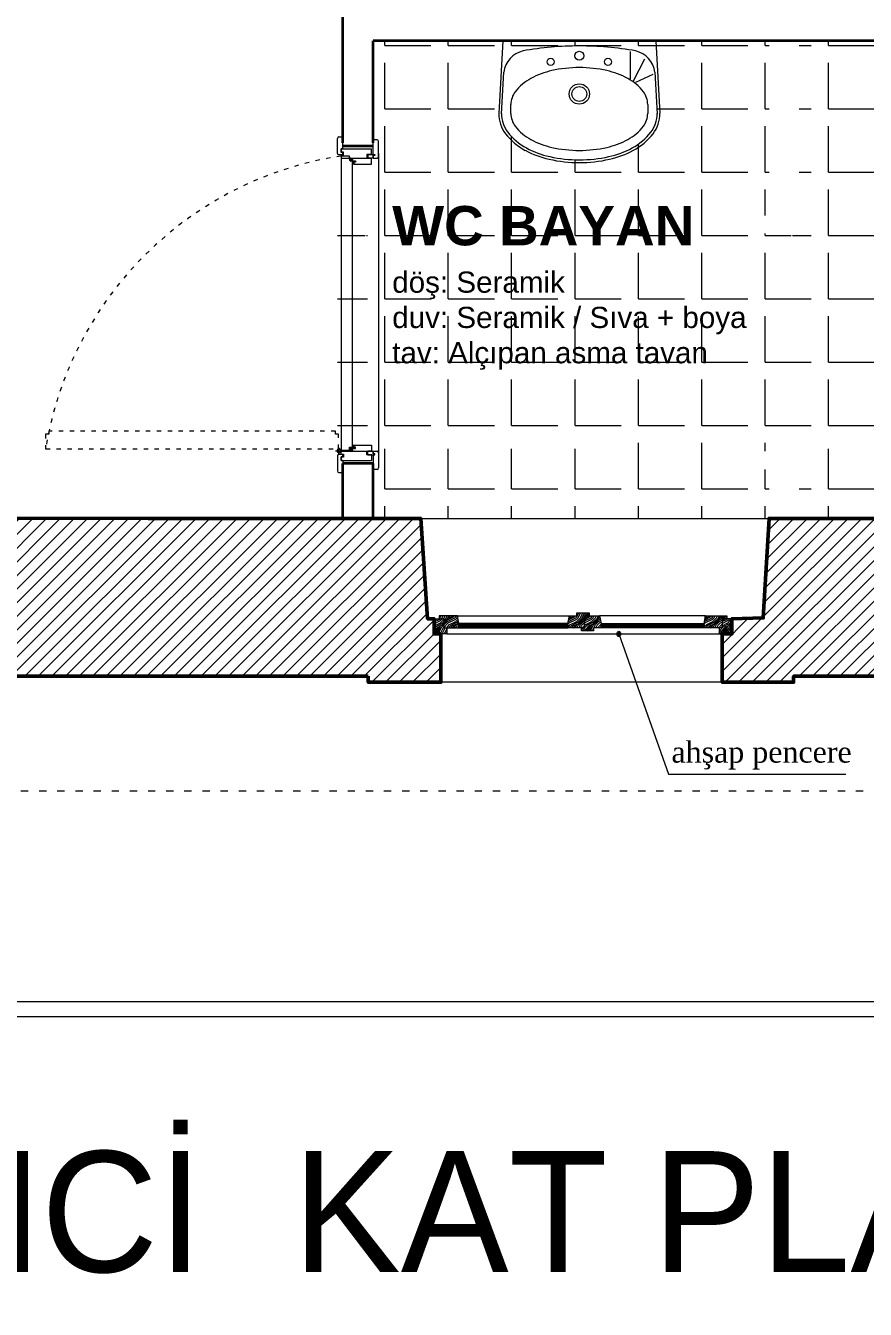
# Model space of a CAD drawing. Header units: millimetres. Extents: x 4980 to 19099, y 3891 to 5773.
# Drawn here: x 18191.5 to 18469, y 4033.9 to 4458.4 of the extents above; entities that cross this region are included whole.
import ezdxf

# ---------------------------------------------------------------- set-up
doc = ezdxf.new("R2010")
doc.units = ezdxf.units.MM
doc.linetypes.add('ACAD_ISO03W100', pattern=[30, 12, -18])
for name, color, linetype, lineweight in [('a 0', 252, 'Continuous', 0), ('a 2', 132, 'Continuous', 20), ('a ahşap tarama', 46, 'Continuous', 0), ('a alçıpan duvar', 162, 'Continuous', 35), ('a donatı ıslak', 52, 'Continuous', 15), ('a duvar', 84, 'Continuous', 50), ('a kapı 1', 50, 'Continuous', 5), ('a kapı 2', 51, 'Continuous', 9), ('a kapı eşik', 40, 'Continuous', 20), ('a pencere 0', 252, 'Continuous', 0), ('a pencere cam', 121, 'Continuous', 0), ('a pencere doğrama', 41, 'Continuous', 20), ('G 000', 251, 'Continuous', 0), ('kot', 3, 'Continuous', 0), ('no3_duvar tarama', 253, 'Continuous', 9), ('PLAN YAZI', 4, 'Continuous', 9)]:
    doc.layers.add(name, color=color, linetype=linetype, lineweight=lineweight)
doc.layers.add('a yazı', color=30, linetype='Continuous')
doc.styles.get("Standard").update_dxf_attribs({"font": 'stylu.ttf', "height": 10})
pattern_1 = [(0, (84926.14, 31022.82), (0, 20.955), [15.24, -5.715]), (90, (84926.14, 31022.82), (-20.955, 1e-15), [15.24, -5.715])]
pattern_2 = [(45, (80283.5875, 25655.133), (-2.24506403, 2.24506403), [])]
pattern_3 = [(0, (1551.3397, 12112.167), (5, 5), [0.25, -4.75]), (90, (1553.3397, 12113.917), (-5, 5), [0.5, -4.5]), (45, (1552.3397, 12113.4172), (6e-16, 5), [0.3535, -1.0605, 0.3535, -0.707, 2.475, -2.1215678]), (45, (1551.0897, 12111.9172), (6e-16, 5), [0.35355, -0.7071, 0.35355, -5.6568678]), (45, (1552.8397, 12112.4172), (6e-16, 5), [0.35355, -6.7175178]), (45, (1553.3397, 12112.1672), (6e-16, 5), [0.35355, -6.7175178]), (45, (1552.5897, 12112.6672), (6e-16, 5), [0.35355, -6.7175178]), (45, (1552.3397, 12112.9172), (6e-16, 5), [0.7071, -6.3639678]), (45, (1553.5897, 12116.6672), (6e-16, 5), [0.7071, -6.3639678]), (45, (1551.8397, 12113.1672), (6e-16, 5), [1.4142, -5.6568678]), (45, (1551.5897, 12113.4172), (6e-16, 5), [1.4142, -5.6568678]), (45, (1554.8397, 12114.9172), (6e-16, 5), [1.4142, -5.6568678]), (45, (1551.3397, 12113.9172), (6e-16, 5), [1.06066, -6.0104078]), (45, (1550.3397, 12114.6672), (6e-16, 5), [1.06066, -6.0104078]), (45, (1550.8397, 12114.1672), (6e-16, 5), [1.06066, -6.0104078]), (45, (1554.0897, 12115.6672), (6e-16, 5), [1.767767, -5.3033008]), (45, (1553.5897, 12115.9172), (6e-16, 5), [1.767767, -5.3033008]), (45, (1554.0897, 12114.6672), (6e-16, 5), [2.4748737, -4.5961941]), (26.565051, (1551.8397, 12112.6672), (5, 2e-09), [0.559017, -10.6213229]), (26.565051, (1552.8397, 12114.1672), (5, 2e-09), [0.559017, -10.6213229]), (26.565051, (1552.5897, 12113.6672), (5, 2e-09), [0.559017, -10.6213229]), (26.565051, (1551.5897, 12112.1672), (5, 2e-09), [1.118034, -10.0623059]), (26.565051, (1552.5897, 12114.4172), (5, 2e-09), [1.677051, -9.5032889]), (26.565051, (1552.0897, 12114.6672), (5, 2e-09), [2.236068, -8.9442719]), (26.565051, (1551.5897, 12114.9172), (5, 2e-09), [2.236068, -8.9442719]), (26.565051, (1550.8397, 12116.4172), (5, 2e-09), [2.236068, -8.9442719]), (26.565051, (1550.8397, 12115.9172), (5, 2e-09), [2.795085, -8.3852549]), (26.565051, (1551.0897, 12115.4172), (5, 2e-09), [2.795085, -8.3852549]), (63.434949, (1552.8397, 12113.4172), (3e-10, 5), [0.559017, -10.6213229]), (63.434949, (1552.0897, 12112.9172), (3e-10, 5), [0.559017, -10.6213229]), (63.434949, (1551.3397, 12112.1672), (3e-10, 5), [1.118034, -10.0623059]), (63.434949, (1552.8397, 12112.9172), (3e-10, 5), [1.118034, -10.0623059]), (63.434949, (1550.8397, 12111.9172), (3e-10, 5), [1.677051, -9.5032889]), (63.434949, (1550.3397, 12111.9172), (3e-10, 5), [2.236068, -8.9442719]), (63.434949, (1554.8397, 12112.1672), (3e-10, 5), [2.236068, -8.9442719]), (63.434949, (1553.0897, 12112.6672), (3e-10, 5), [2.236068, -8.9442719]), (63.434949, (1554.0897, 12112.1672), (3e-10, 5), [2.795085, -8.3852549]), (63.434949, (1553.5897, 12112.4172), (3e-10, 5), [2.795085, -8.3852549])]
pattern_4 = [(0, (4981.3665, 11957.6444), (5, 5), [0.25, -4.75]), (90, (4983.3665, 11959.3944), (-5, 5), [0.5, -4.5]), (45, (4982.3665, 11958.8944), (6e-16, 5), [0.3535, -1.0605, 0.3535, -0.707, 2.475, -2.1215678]), (45, (4981.1165, 11957.3944), (6e-16, 5), [0.35355, -0.7071, 0.35355, -5.6568678]), (45, (4982.8665, 11957.8944), (6e-16, 5), [0.35355, -6.7175178]), (45, (4983.3665, 11957.6444), (6e-16, 5), [0.35355, -6.7175178]), (45, (4982.6165, 11958.1444), (6e-16, 5), [0.35355, -6.7175178]), (45, (4982.3665, 11958.3944), (6e-16, 5), [0.7071, -6.3639678]), (45, (4983.6165, 11962.1444), (6e-16, 5), [0.7071, -6.3639678]), (45, (4981.8665, 11958.6444), (6e-16, 5), [1.4142, -5.6568678]), (45, (4981.6165, 11958.8944), (6e-16, 5), [1.4142, -5.6568678]), (45, (4984.8665, 11960.3944), (6e-16, 5), [1.4142, -5.6568678]), (45, (4981.3665, 11959.3944), (6e-16, 5), [1.06066, -6.0104078]), (45, (4980.3665, 11960.1444), (6e-16, 5), [1.06066, -6.0104078]), (45, (4980.8665, 11959.6444), (6e-16, 5), [1.06066, -6.0104078]), (45, (4984.1165, 11961.1444), (6e-16, 5), [1.767767, -5.3033008]), (45, (4983.6165, 11961.3944), (6e-16, 5), [1.767767, -5.3033008]), (45, (4984.1165, 11960.1444), (6e-16, 5), [2.4748737, -4.596194]), (26.565051, (4981.8665, 11958.1444), (5, 2e-09), [0.559017, -10.6213229]), (26.565051, (4982.8665, 11959.6444), (5, 2e-09), [0.559017, -10.6213229]), (26.565051, (4982.6165, 11959.1444), (5, 2e-09), [0.559017, -10.6213229]), (26.565051, (4981.6165, 11957.6444), (5, 2e-09), [1.118034, -10.0623059]), (26.565051, (4982.6165, 11959.8944), (5, 2e-09), [1.677051, -9.5032889]), (26.565051, (4982.1165, 11960.1444), (5, 2e-09), [2.236068, -8.9442719]), (26.565051, (4981.6165, 11960.3944), (5, 2e-09), [2.236068, -8.9442719]), (26.565051, (4980.8665, 11961.8944), (5, 2e-09), [2.236068, -8.9442719]), (26.565051, (4980.8665, 11961.3944), (5, 2e-09), [2.795085, -8.3852549]), (26.565051, (4981.1165, 11960.8944), (5, 2e-09), [2.795085, -8.3852549]), (63.434949, (4982.8665, 11958.8944), (3e-10, 5), [0.559017, -10.6213229]), (63.434949, (4982.1165, 11958.3944), (3e-10, 5), [0.559017, -10.6213229]), (63.434949, (4981.3665, 11957.6444), (3e-10, 5), [1.118034, -10.0623059]), (63.434949, (4982.8665, 11958.3944), (3e-10, 5), [1.118034, -10.0623059]), (63.434949, (4980.8665, 11957.3944), (3e-10, 5), [1.677051, -9.5032889]), (63.434949, (4980.3665, 11957.3944), (3e-10, 5), [2.236068, -8.9442719]), (63.434949, (4984.8665, 11957.6444), (3e-10, 5), [2.236068, -8.9442719]), (63.434949, (4983.1165, 11958.1444), (3e-10, 5), [2.236068, -8.9442719]), (63.434949, (4984.1165, 11957.6444), (3e-10, 5), [2.795085, -8.3852549]), (63.434949, (4983.6165, 11957.8944), (3e-10, 5), [2.795085, -8.3852549])]

msp = doc.modelspace()

# ---------------------------------------------------------------- hatches: boundary and pattern name
at = {"layer": 'a 0'}
h = msp.add_hatch(dxfattribs=at)
h.set_pattern_fill('ANGLE', color=256, scale=3)
h.set_pattern_definition(pattern_1)
h.paths.add_polyline_path([(18437.2, 4453.42), (18399.77, 4453.42), (18399.77, 4453.42), (18349.22, 4453.42), (18306.35, 4453.42), (18306.35, 4396.66), (18308.15, 4396.66), (18308.15, 4390.66), (18306.95, 4390.66), (18306.95, 4389.31, -0.443871), (18378.62, 4318.59), (18378.62, 4318.53), (18307.82, 4318.53), (18307.65, 4318.38), (18307.65, 4318.38, -1.568183), (18307.65, 4316.66, -0.41455), (18308.15, 4316.16), (18308.15, 4310.66), (18306.35, 4310.66), (18306.35, 4295.48), (18322.08, 4295.47), (18437.2, 4295.45), (18437.2, 4311.66), (18435.4, 4311.66), (18435.4, 4317.16), (18435.4, 4390.16), (18435.4, 4395.66), (18437.2, 4395.66)])
h.paths.add_polyline_path([(18391.92, 4417.96, -0.068527), (18384.26, 4415.12, -0.054705), (18374.49, 4414.05, -0.054871), (18364.7, 4415.13, -0.068276), (18357.06, 4417.96, -0.1063), (18350.82, 4423.25, -0.164897), (18348.75, 4429.32), (18349.52, 4443, -0.314158), (18355.93, 4450.09, -0.043399), (18374.49, 4451.71, -0.043399), (18393.06, 4450.09, -0.314158), (18399.46, 4443.01), (18400.24, 4429.32, -0.164897), (18398.16, 4423.25, -0.106302)], flags=16)
h.paths.add_polyline_path([(18395.68, 4436.58, -0.165518), (18397.1, 4432.39), (18397.1, 4429.35, -0.165527), (18395.68, 4425.16, -0.105662), (18390.48, 4420.75, -0.068688), (18383.61, 4418.19, -0.054871), (18374.49, 4417.18, -0.054871), (18365.38, 4418.19, -0.068289), (18358.54, 4420.72, -0.106321), (18353.31, 4425.16, -0.165511), (18351.88, 4429.35), (18351.88, 4432.39, -0.165527), (18353.31, 4436.58, -0.106321), (18358.54, 4441.02, -0.068289), (18365.38, 4443.56, -0.054871), (18374.49, 4444.56, -0.054871), (18383.61, 4443.56, -0.068289), (18390.44, 4441.02, -0.106321)], flags=0)
h.paths.add_polyline_path([(18371.14, 4435.83, -1), (18377.85, 4435.83, -1)], flags=0)
h.paths.add_polyline_path([(18372.03, 4435.83, -1), (18376.95, 4435.83, -1)], flags=0)
h.paths.add_polyline_path([(18382.78, 4446.48, -1), (18385.15, 4446.48, -1)], flags=0)
h.paths.add_polyline_path([(18373.01, 4448.46, -1), (18375.97, 4448.46, -1)], flags=0)
h.paths.add_polyline_path([(18363.83, 4446.48, -1), (18366.2, 4446.48, -1)], flags=0)
h.paths.add_polyline_path([(18568.22, 4427.07), (18568.12, 4435.12), (18525.08, 4435.12, -0.086715), (18523.57, 4434.52, 0.011551), (18522.33, 4435.12), (18521.97, 4435.12, 0.304821), (18524.78, 4424.55, -0.109754), (18527.07, 4422.64, -0.155418), (18528.45, 4420.01, -0.077452), (18528.97, 4416.71), (18528.97, 4403.21, -0.067359), (18527.91, 4395.37, -0.081873), (18525.01, 4389.08, -0.105754), (18520.4, 4384.64, -0.139306), (18515.51, 4383.22), (18510.07, 4383.22), (18504.71, 4383.22, -0.141763), (18499.74, 4384.64, -0.105754), (18495.12, 4389.08, -0.080502), (18492.26, 4395.26, -0.06833), (18491.17, 4403.2), (18491.17, 4416.7), (18491.17, 4416.7, -0.075898), (18491.66, 4419.94, -0.089125), (18493.07, 4422.64, -0.109744), (18495.36, 4424.55, 0.304821), (18498.17, 4435.12), (18497.81, 4435.12, 0.011551), (18496.57, 4434.52, -0.086715), (18495.05, 4435.12), (18447.2, 4435.12), (18447.2, 4396.66), (18449, 4396.66), (18449, 4390.66), (18447.8, 4390.66), (18447.8, 4389.31, -0.443871), (18519.48, 4318.59), (18519.48, 4318.53), (18448.68, 4318.53), (18448.5, 4318.38), (18448.5, 4318.38, -1.568183), (18448.5, 4316.66, -0.41455), (18449, 4316.16), (18449, 4310.66), (18447.2, 4310.66), (18447.2, 4295.44), (18451.06, 4295.44), (18539.08, 4295.42), (18569.86, 4295.41), (18569.76, 4303.7)])
h.paths.add_polyline_path([(18492.79, 4453.42), (18447.2, 4453.42), (18447.2, 4435.12), (18495.05, 4435.12, -0.248921), (18492.79, 4438.93)])
h.paths.add_polyline_path([(18567.98, 4446.11), (18567.89, 4453.42), (18527.35, 4453.42), (18527.35, 4439.38, -0.274452), (18525.08, 4435.12), (18568.12, 4435.12)])
h.paths.add_polyline_path([(18435.4, 4604.69), (18435.4, 4610.19), (18437.2, 4610.19), (18437.2, 4634.64), (18434.56, 4635.28), (18328.03, 4661.26), (18306.35, 4666.55), (18306.35, 4627.79), (18330.42, 4629.15, -0.165556), (18337.06, 4626.89, -0.106295), (18342.59, 4620.36, -0.068273), (18345.51, 4612.5, -0.054871), (18346.61, 4602.51, -0.055642), (18344.64, 4592.72, 0.054871), (18345.72, 4602.51, 0.054871), (18344.64, 4612.31, 0.069098), (18341.76, 4620.03, 0.105026), (18336.52, 4626.18, 0.164897), (18330.44, 4628.26), (18316.76, 4627.48, 0.314158), (18309.68, 4621.08, 0.043399), (18308.06, 4602.51, 0.039562), (18309.4, 4585.57), (18319.32, 4585.57, -0.017543), (18318.75, 4586.56, -0.068289), (18316.21, 4593.4, -0.054871), (18315.21, 4602.51, -0.054871), (18316.21, 4611.63, -0.068289), (18318.75, 4618.46, -0.106321), (18323.18, 4623.7, -0.165511), (18327.37, 4625.12), (18330.42, 4625.12, -0.165527), (18334.61, 4623.7, -0.106321), (18339.04, 4618.46, -0.068289), (18341.58, 4611.63, -0.054871), (18342.58, 4602.51, -0.054871), (18341.58, 4593.4, -0.068688), (18339.02, 4586.52, -0.105662), (18334.61, 4581.33, -0.165518), (18330.42, 4579.9), (18327.37, 4579.9, -0.165527), (18323.18, 4581.33, -0.064543), (18320.22, 4584.29), (18317.12, 4577.52), (18330.44, 4576.77), (18330.42, 4575.88), (18306.35, 4577.24), (18306.35, 4556.45), (18308.15, 4556.45), (18308.15, 4550.45), (18306.95, 4550.45), (18306.95, 4549.1, -0.443871), (18378.62, 4478.39), (18378.62, 4478.33), (18307.82, 4478.33), (18307.65, 4478.18), (18307.65, 4478.18, -1.568183), (18307.65, 4476.45, -0.41455), (18308.15, 4475.95), (18308.15, 4470.45), (18306.35, 4470.45), (18306.35, 4463.42), (18437.2, 4463.42), (18437.2, 4526.19), (18435.4, 4526.19), (18435.4, 4531.69)])
h.paths.add_polyline_path([(18312.1, 4593.04, -1), (18314.47, 4593.04, -1)], flags=16)
h.paths.add_polyline_path([(18309.82, 4602.51, -1), (18312.79, 4602.51, -1)], flags=16)
h.paths.add_polyline_path([(18312.1, 4611.99, -1), (18314.47, 4611.99, -1)], flags=16)
h = msp.add_hatch(dxfattribs=at)
h.set_pattern_fill('ANGLE', color=256, scale=3)
h.set_pattern_definition(pattern_1)
h.paths.add_polyline_path([(18447.8, 4389.31), (18447.8, 4389.66), (18444.59, 4389.66), (18444.59, 4389.56), (18444.2, 4389.54), (18444.18, 4389.66), (18437.78, 4389.66), (18437.78, 4387.66), (18443.53, 4387.75, 0.19439), (18443.81, 4387.87, 0.311997), (18443.9, 4388.31), (18443.9, 4388.31, -0.489885), (18443.59, 4387.76), (18443.59, 4387.66, 0.268071), (18443.99, 4387.96, 0.536717), (18443.69, 4388.56), (18443.69, 4387.68, 0.716365), (18443.69, 4388.63), (18443.69, 4388.63, -0.79671), (18443.59, 4387.66), (18437.78, 4387.66), (18437.78, 4389.66), (18437.2, 4389.66), (18435.4, 4389.66), (18435.4, 4317.16, -0.414214), (18435.9, 4317.66), (18437.78, 4317.66), (18437.78, 4319.66), (18443.99, 4319.66), (18443.99, 4318.61), (18444.59, 4318.61), (18444.59, 4318.66, -0.268071), (18444.99, 4318.35), (18444.99, 4317.88), (18447.85, 4317.88, -0.391837), (18448.5, 4318.48), (18448.68, 4318.48), (18448.68, 4323.33), (18449.68, 4323.33), (18449.68, 4324.33), (18518.48, 4324.33), (18518.48, 4323.33), (18519.52, 4323.33, 0.423129)])
h.paths.add_polyline_path([(18443.59, 4388.42), (18443.84, 4388.41, 0.186098), (18443.59, 4388.56)], flags=16)
h.paths.add_polyline_path([(18444.8, 4388.87, 0.214357), (18444.86, 4389.31), (18444.69, 4389.31), (18444.69, 4388.79, 0.088912)], flags=0)
h.paths.add_polyline_path([(18444.2, 4389.43), (18444.18, 4389.31), (18444.26, 4389.43)], flags=16)
h.paths.add_polyline_path([(18444.99, 4388.96, -0.433935), (18444.3, 4388.71), (18443.45, 4388.71), (18443.37, 4388.02), (18443.19, 4388.31), (18442.99, 4388.31), (18442.99, 4388.32), (18442.99, 4388.71), (18444.54, 4388.71), (18444.54, 4389.11), (18444.4, 4389.32), (18444.43, 4389.55), (18444.42, 4389.55, -0.490468), (18444.93, 4389.16), (18444.99, 4389.36)], flags=16)
h.paths.add_polyline_path([(18306.95, 4389.31), (18306.95, 4390.59), (18306.15, 4390.59), (18306.15, 4391.59), (18306.95, 4391.59), (18306.95, 4392.66), (18296.93, 4392.66), (18296.93, 4390.86), (18298.43, 4390.86), (18298.43, 4389.66), (18296.93, 4389.66), (18296.93, 4387.66), (18302.67, 4387.76, 0.19439), (18302.95, 4387.87, 0.311997), (18303.05, 4388.32), (18303.04, 4388.32, -0.489885), (18302.74, 4387.76), (18302.74, 4387.66, 0.268071), (18303.14, 4387.96, 0.536717), (18302.84, 4388.56), (18302.84, 4387.68, 0.716365), (18302.84, 4388.64), (18302.84, 4388.63, -0.79671), (18302.74, 4387.66), (18296.93, 4387.66), (18296.93, 4389.66), (18296.55, 4389.66), (18294.55, 4389.66), (18294.55, 4317.16, -0.414214), (18295.05, 4317.66), (18296.93, 4317.66), (18296.93, 4319.66), (18303.14, 4319.66), (18303.13, 4318.61), (18303.73, 4318.61), (18303.73, 4318.66, -0.268071), (18304.13, 4318.36), (18304.13, 4317.88), (18307.05, 4317.88, -0.389983), (18307.65, 4318.43), (18307.82, 4318.43), (18307.82, 4323.33), (18308.82, 4323.33), (18308.82, 4324.33), (18377.62, 4324.33), (18377.62, 4323.33), (18378.66, 4323.33, 0.423129)])
h.paths.add_polyline_path([(18304.01, 4389.32), (18303.83, 4389.32), (18303.83, 4388.79, 0.088912), (18303.95, 4388.87, 0.214357)], flags=0)
h.paths.add_polyline_path([(18303.73, 4388.66, 0.268071), (18304.13, 4388.96), (18304.07, 4389.16, 0.171046), (18303.98, 4389.41), (18303.73, 4389.42)], flags=16)
h.paths.add_polyline_path([(18302.74, 4388.42), (18302.99, 4388.41, 0.186098), (18302.74, 4388.56)], flags=16)
h.paths.add_polyline_path([(18303.34, 4389.43), (18303.33, 4389.31), (18303.4, 4389.43)], flags=16)
h.paths.add_polyline_path([(18302.6, 4388.71), (18302.51, 4388.02), (18302.34, 4388.32), (18302.13, 4388.32), (18302.14, 4388.32), (18302.14, 4388.71), (18303.68, 4388.71), (18303.68, 4389.12), (18303.4, 4389.55), (18303.26, 4389.54), (18303.26, 4389.54), (18303.56, 4389.55), (18303.55, 4389.66), (18303.33, 4389.66), (18303.39, 4389.57, -0.320731), (18303.97, 4389.56), (18303.73, 4389.56), (18303.73, 4389.31), (18303.73, 4388.71)], flags=16)
at = {"layer": 'a ahşap tarama', "lineweight": 5}
h = msp.add_hatch(dxfattribs=at)
h.set_pattern_fill('WOODFACE', color=256, scale=5, style=0, pattern_type=2)
h.set_pattern_definition(pattern_3)
h.paths.add_polyline_path([(18326.46, 4262.27), (18329.71, 4262.27), (18329.71, 4259.27), (18330.71, 4259.27), (18330.71, 4257.27), (18328.71, 4257.27), (18326.46, 4257.27)])
h = msp.add_hatch(dxfattribs=at)
h.set_pattern_fill('WOODFACE', color=256, scale=5, style=0, pattern_type=2)
h.set_pattern_definition(pattern_4)
h.paths.add_polyline_path([(18334.71, 4259.27), (18334.71, 4260.77), (18334.21, 4263.27), (18328.21, 4263.27), (18328.21, 4262.27), (18329.71, 4262.27), (18329.71, 4259.27), (18330.71, 4259.27)])
h = msp.add_hatch(dxfattribs=at)
h.set_pattern_fill('WOODFACE', color=256, scale=5, style=0, pattern_type=2)
h.set_pattern_definition(pattern_4)
h.paths.add_polyline_path([(18370.71, 4259.27), (18370.71, 4260.77), (18371.21, 4263.27), (18373.71, 4263.27), (18373.71, 4264.27), (18377.71, 4264.27), (18377.71, 4263.27), (18376.21, 4263.27), (18376.21, 4259.68), (18376.21, 4259.27), (18370.92, 4259.27)])
h = msp.add_hatch(dxfattribs=at)
h.set_pattern_fill('WOODFACE', color=256, scale=5, style=0, pattern_type=2)
h.set_pattern_definition(pattern_4)
h.paths.add_polyline_path([(18381.21, 4263.27), (18381.71, 4260.77), (18381.71, 4259.27), (18379.21, 4259.27), (18379.21, 4258.27), (18375.21, 4258.27), (18375.21, 4259.27), (18376.21, 4259.27), (18376.21, 4262.85), (18376.21, 4263.27)])
h = msp.add_hatch(dxfattribs=at)
h.set_pattern_fill('WOODFACE', color=256, scale=5, style=0, pattern_type=2)
h.set_pattern_definition(pattern_4)
h.paths.add_polyline_path([(18415.71, 4259.28), (18415.71, 4260.77), (18416.21, 4263.27), (18423.21, 4263.27), (18423.21, 4262.27), (18421.71, 4262.27), (18421.71, 4259.28), (18420.71, 4259.28)])
h = msp.add_hatch(dxfattribs=at)
h.set_pattern_fill('WOODFACE', color=256, scale=5, style=0, pattern_type=2)
h.set_pattern_definition(pattern_3)
h.paths.add_polyline_path([(18424.96, 4262.27), (18421.71, 4262.27), (18421.71, 4259.28), (18420.71, 4259.28), (18420.71, 4257.27), (18422.71, 4257.27), (18424.96, 4257.27)])
at = {"layer": 'a kapı 1'}
h = msp.add_hatch(color=256, dxfattribs=at)
h.paths.add_polyline_path([(18299.15, 4414.65), (18299.14, 4414.55), (18298.97, 4414.56), (18298.97, 4414.42), (18299.14, 4414.43), (18299.15, 4414.33), (18299.22, 4414.43), (18299.36, 4414.43), (18299.37, 4414.33), (18299.47, 4414.49), (18299.37, 4414.65), (18299.36, 4414.54), (18299.22, 4414.55)])
h.paths.add_polyline_path([(18298.97, 4414.66, 0.2663), (18298.57, 4414.36), (18298.57, 4413.96, 0.268071), (18298.97, 4413.66)])
h.paths.add_polyline_path([(18298.87, 4414.53), (18298.87, 4413.79, -0.088912), (18298.75, 4413.87, -0.285346), (18298.75, 4414.45, -0.088079)], flags=16)
for points in [[(18298.97, 4413.66), (18298.97, 4414.66, 0.2663), (18298.57, 4414.36), (18298.57, 4413.96, 0.268071)], [(18299.22, 4414.55), (18299.15, 4414.65), (18299.14, 4414.55), (18298.97, 4414.56), (18298.97, 4414.42), (18299.14, 4414.43), (18299.15, 4414.33), (18299.22, 4414.43), (18299.36, 4414.43), (18299.37, 4414.33), (18299.47, 4414.49), (18299.37, 4414.65), (18299.36, 4414.54)], [(18299.96, 4412.66), (18299.96, 4413.66, 0.2663), (18299.56, 4413.36), (18299.56, 4412.96, 0.268071)], [(18300.22, 4413.55), (18300.15, 4413.65), (18300.14, 4413.55), (18299.96, 4413.56), (18299.96, 4413.42), (18300.14, 4413.43), (18300.15, 4413.33), (18300.22, 4413.43), (18300.36, 4413.43), (18300.37, 4413.33), (18300.46, 4413.49), (18300.37, 4413.65), (18300.36, 4413.54)], [(18298.97, 4318.66), (18298.97, 4317.66, -0.2663), (18298.57, 4317.96), (18298.57, 4318.36, -0.268071)], [(18299.22, 4317.77), (18299.15, 4317.67), (18299.14, 4317.77), (18298.97, 4317.76), (18298.97, 4317.9), (18299.14, 4317.89), (18299.15, 4317.99), (18299.22, 4317.89), (18299.36, 4317.88), (18299.37, 4317.99), (18299.47, 4317.83), (18299.37, 4317.67), (18299.36, 4317.77)], [(18299.96, 4319.66), (18299.96, 4318.66, -0.2663), (18299.56, 4318.96), (18299.56, 4319.36, -0.268071)], [(18300.22, 4318.77), (18300.15, 4318.67), (18300.14, 4318.77), (18299.96, 4318.76), (18299.96, 4318.9), (18300.14, 4318.89), (18300.15, 4318.99), (18300.22, 4318.89), (18300.36, 4318.88), (18300.37, 4318.99), (18300.46, 4318.83), (18300.37, 4318.67), (18300.36, 4318.77)]]:
    msp.add_hatch(color=256, dxfattribs=at).paths.add_polyline_path(points)
h = msp.add_hatch(color=256, dxfattribs=at)
h.paths.add_polyline_path([(18300.15, 4413.65), (18300.14, 4413.55), (18299.96, 4413.56), (18299.96, 4413.42), (18300.14, 4413.43), (18300.15, 4413.33), (18300.22, 4413.43), (18300.36, 4413.43), (18300.37, 4413.33), (18300.46, 4413.49), (18300.37, 4413.65), (18300.36, 4413.54), (18300.22, 4413.55)])
h.paths.add_polyline_path([(18299.96, 4413.66, 0.2663), (18299.56, 4413.36), (18299.56, 4412.96, 0.268071), (18299.96, 4412.66)])
h.paths.add_polyline_path([(18299.86, 4413.53), (18299.86, 4412.79, -0.088912), (18299.75, 4412.87, -0.285346), (18299.75, 4413.45, -0.088079)], flags=16)
h = msp.add_hatch(color=256, dxfattribs=at)
h.paths.add_polyline_path([(18299.15, 4317.67), (18299.14, 4317.77), (18298.97, 4317.76), (18298.97, 4317.9), (18299.14, 4317.89), (18299.15, 4317.99), (18299.22, 4317.89), (18299.36, 4317.88), (18299.37, 4317.99), (18299.47, 4317.83), (18299.37, 4317.67), (18299.36, 4317.77), (18299.22, 4317.77)])
h.paths.add_polyline_path([(18298.97, 4317.66, -0.2663), (18298.57, 4317.96), (18298.57, 4318.36, -0.268071), (18298.97, 4318.66)])
h.paths.add_polyline_path([(18298.87, 4317.79), (18298.87, 4318.53, 0.088912), (18298.75, 4318.45, 0.285346), (18298.75, 4317.87, 0.088079)], flags=16)
h = msp.add_hatch(color=256, dxfattribs=at)
h.paths.add_polyline_path([(18300.15, 4318.67), (18300.14, 4318.77), (18299.96, 4318.76), (18299.96, 4318.9), (18300.14, 4318.89), (18300.15, 4318.99), (18300.22, 4318.89), (18300.36, 4318.88), (18300.37, 4318.99), (18300.46, 4318.83), (18300.37, 4318.67), (18300.36, 4318.77), (18300.22, 4318.77)])
h.paths.add_polyline_path([(18299.96, 4318.66, -0.2663), (18299.56, 4318.96), (18299.56, 4319.36, -0.268071), (18299.96, 4319.66)])
h.paths.add_polyline_path([(18299.86, 4318.79), (18299.86, 4319.53, 0.088912), (18299.75, 4319.45, 0.285346), (18299.75, 4318.87, 0.088079)], flags=16)
at = {"layer": 'a pencere cam', "lineweight": 5}
for points in [[(18334.71, 4260.27), (18370.71, 4260.27), (18370.71, 4259.77), (18334.71, 4259.77)], [(18381.71, 4260.27), (18415.71, 4260.27), (18415.71, 4259.77), (18381.71, 4259.77)]]:
    msp.add_hatch(color=256, dxfattribs=at).paths.add_polyline_path(points)
at = {"layer": 'no3_duvar tarama'}
h = msp.add_hatch(dxfattribs=at)
h.set_pattern_fill('ANSI31', color=256, style=0)
h.set_pattern_definition(pattern_2)
h.paths.add_polyline_path([(18437.2, 4295.45), (18569.86, 4295.41), (18569.86, 4303.69), (18571.05, 4304.01), (18602.68, 4309.56), (18602.65, 4316.59), (18603.64, 4316.62), (18603.68, 4314.87), (18608.68, 4314.98), (18608.62, 4317.23), (18623.61, 4317.57), (18624.26, 4289.64), (18622.26, 4289.65), (18622.71, 4268.25), (18624.71, 4268.3), (18625.32, 4241.3), (18598.32, 4241.3), (18598.32, 4243.3), (18445.32, 4243.29), (18445.32, 4241.29), (18421.72, 4241.28), (18421.71, 4257.27), (18424.96, 4257.27), (18424.96, 4262.27), (18435.28, 4262.58)])
h = msp.add_hatch(dxfattribs=at)
h.set_pattern_fill('ANSI31', color=256, style=0)
h.set_pattern_definition(pattern_2)
h.paths.add_polyline_path([(18304.72, 4243.27), (18304.72, 4241.27), (18328.72, 4241.27), (18328.71, 4257.27), (18326.46, 4257.27), (18326.46, 4262.27), (18324.35, 4262.27), (18322.08, 4295.47), (18261.9, 4295.49), (18232.02, 4295.49), (18140.29, 4295.52), (18131.64, 4262.43), (18125.07, 4262.24), (18125.07, 4257.24), (18121.82, 4257.24), (18121.82, 4241.24), (18146.05, 4241.24), (18146.05, 4243.26)])
at = {"layer": 'PLAN YAZI'}
h = msp.add_hatch(color=256, dxfattribs=at)
h.dxf.hatch_style = 1
edge = h.paths.add_edge_path()
edge.add_ellipse((18387.59, 4257.27), major_axis=(-0.021, 0.888), ratio=0.6911, start_angle=0, end_angle=360)

# ---------------------------------------------------------------- linework, layer by layer
at = {"layer": 'a 0'}
for p, q in [((18293.93, 4317.83), (18295.7, 4317.83)), ((18295.05, 4316.71), (18295.05, 4318.96)), ((18295.6, 4317.88), (18299.15, 4317.88)), ((18295.6, 4317.83), (18299.15, 4317.83)), ((18295.65, 4317.83), (18299.15, 4317.83)), ((18295.7, 4317.78), (18299.15, 4317.78)), ((18299.15, 4317.88), (18299.15, 4317.83)), ((18299.15, 4317.83), (18299.15, 4317.78))]:
    msp.add_line(p, q, dxfattribs=at)
for radius, start, end in [(0.65, 4.4117, 355.5883), (0.6, 4.7802, 0), (0.55, 5.2159, 0)]:
    msp.add_arc((18295.05, 4317.83), radius, start, end, dxfattribs=at)
at = {"layer": 'a 2', "linetype": 'ACAD_ISO03W100', "ltscale": 0.2}
msp.add_lwpolyline([(16442.52, 5214.64), (15599.16, 5419.87), (15436.88, 5232.74), (15837.92, 4205.95), (18662.33, 4205.29), (18651.95, 4664.63)], dxfattribs=at)
at = {"layer": 'a 2'}
for points in [[(18322.08, 4295.47), (18437.2, 4295.45)], [(18421.72, 4241.28), (18328.72, 4241.27)], [(18421.72, 4241.28), (18328.72, 4241.27)]]:
    msp.add_lwpolyline(points, dxfattribs=at)
at = {"layer": 'a alçıpan duvar'}
for p, q in [((18306.35, 4418.63), (18296.35, 4418.63)), ((18306.35, 4313.63), (18296.35, 4313.63))]:
    msp.add_line(p, q, dxfattribs=at)
for points in [[(18296.35, 4419.63), (18296.35, 4473.48)], [(18306.35, 4419.63), (18306.35, 4453.42)], [(18437.2, 4453.42), (18306.35, 4453.42)], [(18567.89, 4453.42), (18437.2, 4453.42)], [(18296.35, 4295.48), (18296.35, 4313.63)], [(18306.35, 4295.48), (18306.35, 4313.63)]]:
    msp.add_lwpolyline(points, dxfattribs=at)
at = {"layer": 'a donatı ıslak'}
for p, q in [((18349.22, 4453.42), (18347.85, 4429.35)), ((18349.22, 4453.42), (18347.85, 4429.35)), ((18349.22, 4453.42), (18399.77, 4453.42)), ((18349.22, 4453.42), (18399.77, 4453.42)), ((18399.77, 4453.42), (18401.13, 4429.35)), ((18399.77, 4453.42), (18401.13, 4429.35)), ((18391.43, 4440.78), (18391.43, 4449.89)), ((18391.43, 4440.78), (18391.43, 4449.89)), ((18392.38, 4440.18), (18396.16, 4447.47)), ((18392.38, 4440.18), (18396.16, 4447.47)), ((18348.75, 4429.32), (18349.52, 4443.01)), ((18348.75, 4429.32), (18349.52, 4443.01)), ((18393.12, 4439.73), (18398.86, 4442.36)), ((18393.12, 4439.73), (18398.86, 4442.36)), ((18399.46, 4443.01), (18400.24, 4429.32)), ((18399.46, 4443.01), (18400.24, 4429.32)), ((18351.88, 4429.35), (18351.88, 4432.39)), ((18351.88, 4429.35), (18351.88, 4432.39)), ((18397.1, 4432.39), (18397.1, 4429.35)), ((18397.1, 4432.39), (18397.1, 4429.35))]:
    msp.add_line(p, q, dxfattribs=at)
for centre, radius in [((18374.49, 4448.46), 1.48), ((18374.49, 4448.46), 1.48), ((18374.49, 4448.46), 1.48), ((18374.49, 4448.46), 1.48), ((18365.02, 4446.48), 1.18), ((18365.02, 4446.48), 1.18), ((18383.97, 4446.48), 1.18), ((18383.97, 4446.48), 1.18), ((18374.49, 4435.83), 3.36), ((18374.49, 4435.83), 3.36), ((18374.49, 4435.83), 3.36), ((18374.49, 4435.83), 3.36), ((18374.49, 4435.83), 2.46), ((18374.49, 4435.83), 2.46), ((18374.49, 4435.83), 2.46), ((18374.49, 4435.83), 2.46)]:
    msp.add_circle(centre, radius, dxfattribs=at)
for centre, radius, start, end in [((18357.81, 4441.96), 8.35, 103.0372, 172.7702), ((18357.81, 4441.96), 8.35, 103.0372, 172.7702), ((18374.49, 4344.15), 107.56, 90.0004, 99.9419), ((18374.49, 4344.15), 107.56, 90.0004, 99.9419), ((18374.49, 4344.15), 107.56, 80.0589, 90.0004), ((18374.49, 4344.15), 107.56, 80.0589, 90.0004), ((18391.18, 4441.96), 8.35, 7.2306, 76.9636), ((18391.18, 4441.96), 8.35, 7.2306, 76.9636), ((18366.23, 4426.63), 16.31, 118.2807, 142.4073), ((18366.23, 4426.63), 16.31, 118.2807, 142.4073), ((18371.21, 4417.37), 26.83, 102.5633, 118.2807), ((18371.21, 4417.37), 26.83, 102.5633, 118.2807), ((18374.49, 4402.66), 41.9, 90.0004, 102.5633), ((18374.49, 4402.66), 41.9, 90.0004, 102.5633), ((18374.49, 4402.66), 41.9, 77.4375, 90.0004), ((18374.49, 4402.66), 41.9, 77.4375, 90.0004), ((18377.77, 4417.37), 26.83, 61.7201, 77.4375), ((18377.77, 4417.37), 26.83, 61.7201, 77.4375), ((18382.75, 4426.63), 16.31, 37.5935, 61.7201), ((18382.75, 4426.63), 16.31, 37.5935, 61.7201), ((18358.74, 4432.39), 6.86, 142.4073, 180.0004), ((18358.74, 4432.39), 6.86, 142.4073, 180.0004), ((18390.24, 4432.39), 6.86, 0.0004, 37.5935), ((18390.24, 4432.39), 6.86, 0.0004, 37.5935), ((18358.74, 4429.35), 10.89, 180.0004, 217.5935), ((18358.74, 4429.35), 10.89, 180.0004, 217.5935), ((18358.74, 4429.35), 10, 180.1422, 217.5935), ((18358.74, 4429.35), 10, 180.1422, 217.5935), ((18358.74, 4429.35), 6.86, 180.0004, 217.5935), ((18358.74, 4429.35), 6.86, 180.0004, 217.5935), ((18390.24, 4429.35), 6.86, 322.4073, 0.0004), ((18390.24, 4429.35), 6.86, 322.4073, 0.0004), ((18390.24, 4429.35), 10, 322.4073, 359.8586), ((18390.24, 4429.35), 10, 322.4073, 359.8586), ((18390.24, 4429.35), 10.89, 322.4073, 0.0004), ((18390.24, 4429.35), 10.89, 322.4073, 0.0004), ((18366.23, 4435.11), 16.31, 217.5935, 241.7201), ((18366.23, 4435.11), 16.31, 217.5935, 241.7201), ((18382.75, 4435.11), 16.31, 298.2807, 322.4073), ((18382.75, 4435.11), 16.31, 298.2807, 322.4073), ((18366.23, 4435.11), 20.34, 217.5935, 241.7201), ((18366.23, 4435.11), 20.34, 217.5935, 241.7201), ((18366.23, 4435.11), 19.45, 217.5935, 241.7201), ((18366.23, 4435.11), 19.45, 217.5935, 241.7201), ((18371.21, 4444.37), 26.83, 241.7201, 257.4375), ((18371.21, 4444.37), 26.83, 241.7201, 257.4375), ((18377.77, 4444.37), 26.83, 282.5633, 298.2807), ((18382.75, 4435.11), 19.45, 298.2807, 322.4073), ((18382.75, 4435.11), 20.34, 298.2807, 322.4073), ((18371.21, 4444.37), 30.85, 241.7201, 257.4375), ((18371.21, 4444.37), 30.85, 241.7201, 257.4375), ((18371.21, 4444.37), 29.96, 241.7201, 257.4375), ((18371.21, 4444.37), 29.96, 241.7201, 257.4375), ((18374.49, 4459.08), 45.03, 257.4375, 270.0004), ((18374.49, 4459.08), 45.03, 257.4375, 270.0004), ((18374.49, 4459.08), 41.9, 257.4375, 270.0004), ((18374.49, 4459.08), 41.9, 257.4375, 270.0004), ((18374.49, 4459.08), 41.9, 270.0004, 282.5633), ((18374.49, 4459.08), 41.9, 270.0004, 282.5633), ((18374.49, 4459.08), 45.03, 270.0004, 282.5633), ((18374.49, 4459.08), 45.03, 270.0004, 282.5633), ((18377.77, 4444.37), 29.96, 282.5633, 298.2807), ((18377.77, 4444.37), 30.85, 282.5633, 298.2807), ((18374.49, 4459.08), 45.92, 257.4375, 270.0004), ((18374.49, 4459.08), 45.92, 257.4375, 270.0004), ((18374.49, 4459.08), 45.92, 270.0004, 282.5633), ((18374.49, 4459.08), 45.92, 270.0004, 282.5633)]:
    msp.add_arc(centre, radius, start, end, dxfattribs=at)
at = {"layer": 'a duvar'}
for points in [[(18602.68, 4309.56), (18602.65, 4316.59), (18603.64, 4316.62), (18603.68, 4314.87), (18608.68, 4314.98), (18608.62, 4317.23), (18623.61, 4317.57), (18624.26, 4289.64), (18622.26, 4289.65), (18622.71, 4268.25), (18624.71, 4268.3), (18625.32, 4241.3), (18598.32, 4241.3), (18598.32, 4243.3), (18445.32, 4243.29), (18445.32, 4241.29), (18421.72, 4241.28), (18421.71, 4257.27), (18424.96, 4257.27), (18424.96, 4262.27), (18435.28, 4262.58), (18437.2, 4295.45), (18451.06, 4295.44), (18539.08, 4295.42)], [(18304.72, 4243.27), (18304.72, 4241.27), (18328.72, 4241.27), (18328.71, 4257.27), (18326.46, 4257.27), (18326.46, 4262.27), (18324.35, 4262.27), (18322.08, 4295.47), (18261.9, 4295.49), (18232.02, 4295.49), (18140.29, 4295.52), (18131.64, 4262.43), (18125.07, 4262.24), (18125.07, 4257.24), (18121.82, 4257.24), (18121.82, 4241.24), (18146.05, 4241.24), (18146.05, 4243.26), (18304.72, 4243.27)]]:
    msp.add_lwpolyline(points, dxfattribs=at)
at = {"layer": 'a kapı 1'}
for p, q in [((18294.55, 4416.16), (18294.55, 4421.16)), ((18295.05, 4421.66), (18296.35, 4421.66)), ((18296.35, 4417.69), (18296.35, 4421.66)), ((18307.65, 4420.66), (18306.35, 4420.66)), ((18306.35, 4415.84), (18306.35, 4420.66)), ((18308.15, 4415.16), (18308.15, 4420.16)), ((18296.35, 4415.66), (18295.05, 4415.66)), ((18295.73, 4417.69), (18295.73, 4416.54)), ((18295.73, 4416.52), (18295.73, 4417.69)), ((18295.73, 4417.69), (18296.35, 4417.69)), ((18295.73, 4417.66), (18295.73, 4416.52)), ((18296.35, 4416.52), (18295.73, 4416.52)), ((18295.75, 4417.66), (18295.75, 4416.59)), ((18296.25, 4417.66), (18295.75, 4417.66)), ((18295.75, 4417.66), (18305.77, 4417.66)), ((18296.55, 4416.59), (18295.75, 4416.59)), ((18295.75, 4415.59), (18295.75, 4414.66)), ((18295.75, 4415.59), (18296.55, 4415.59)), ((18296.35, 4415.66), (18296.35, 4416.52)), ((18296.35, 4416.52), (18296.35, 4415.66)), ((18296.55, 4415.59), (18296.55, 4416.59)), ((18305.77, 4415.86), (18304.27, 4415.86)), ((18304.27, 4415.86), (18304.27, 4414.66)), ((18304.55, 4415.84), (18306.85, 4415.84)), ((18304.55, 4415.84), (18304.55, 4414.66)), ((18305.77, 4415.84), (18304.55, 4415.84)), ((18305.77, 4415.86), (18305.77, 4417.66)), ((18306.35, 4414.66), (18306.35, 4415.44)), ((18306.35, 4415.44), (18306.35, 4414.66)), ((18306.35, 4415.44), (18306.35, 4414.66)), ((18306.85, 4415.44), (18306.35, 4415.44)), ((18306.85, 4415.84), (18306.85, 4415.44)), ((18295.75, 4414.66), (18305.77, 4414.66)), ((18298.57, 4414.36), (18298.57, 4413.96)), ((18298.67, 4414.16), (18298.67, 4414.16)), ((18298.87, 4413.79), (18298.87, 4414.53)), ((18298.97, 4413.66), (18298.97, 4414.66)), ((18298.97, 4414.31), (18298.97, 4414.66)), ((18298.97, 4414.66), (18299.57, 4414.66)), ((18299.14, 4414.55), (18298.97, 4414.56)), ((18299.14, 4414.43), (18298.97, 4414.42)), ((18298.97, 4414.32), (18298.97, 4413.66)), ((18298.97, 4414.31), (18298.97, 4413.66)), ((18298.97, 4414.31), (18298.97, 4413.71)), ((18298.97, 4414.31), (18298.97, 4413.66)), ((18299.57, 4414.32), (18299.02, 4414.32)), ((18299.02, 4414.32), (18299.02, 4413.71)), ((18299.02, 4413.71), (18300.56, 4413.71)), ((18299.15, 4414.65), (18299.14, 4414.55)), ((18299.15, 4414.33), (18299.14, 4414.43)), ((18299.22, 4414.55), (18299.15, 4414.65)), ((18299.22, 4414.43), (18299.15, 4414.33)), ((18299.36, 4414.54), (18299.22, 4414.55)), ((18299.36, 4414.43), (18299.22, 4414.43)), ((18299.37, 4414.65), (18299.36, 4414.54)), ((18299.37, 4414.33), (18299.36, 4414.43)), ((18299.47, 4414.49), (18299.37, 4414.65)), ((18299.47, 4414.49), (18299.37, 4414.33)), ((18299.57, 4414.66), (18299.57, 4414.32)), ((18299.86, 4412.79), (18299.86, 4413.53)), ((18299.96, 4413.31), (18299.96, 4413.66)), ((18299.96, 4412.66), (18299.96, 4413.66)), ((18300.14, 4413.55), (18299.96, 4413.56)), ((18300.14, 4413.43), (18299.96, 4413.42)), ((18299.96, 4413.32), (18299.96, 4412.66)), ((18300.56, 4413.32), (18299.96, 4413.32)), ((18299.96, 4413.31), (18299.96, 4412.66)), ((18299.96, 4413.31), (18299.96, 4412.71)), ((18299.96, 4413.31), (18299.96, 4412.66)), ((18299.96, 4412.66), (18305.77, 4412.66)), ((18299.96, 4412.66), (18305.77, 4412.66)), ((18300.15, 4413.65), (18300.14, 4413.55)), ((18300.15, 4413.33), (18300.14, 4413.43)), ((18300.22, 4413.55), (18300.15, 4413.65)), ((18300.22, 4413.43), (18300.15, 4413.33)), ((18300.36, 4413.54), (18300.22, 4413.55)), ((18300.36, 4413.43), (18300.22, 4413.43)), ((18300.37, 4413.65), (18300.36, 4413.54)), ((18300.37, 4413.33), (18300.36, 4413.43)), ((18300.46, 4413.49), (18300.37, 4413.65)), ((18300.46, 4413.49), (18300.37, 4413.33)), ((18300.56, 4413.71), (18300.56, 4413.32)), ((18304.55, 4414.66), (18305.72, 4414.66)), ((18306.15, 4414.66), (18304.55, 4414.66)), ((18305.77, 4412.66), (18305.77, 4414.66)), ((18306.15, 4414.86), (18306.15, 4414.66)), ((18306.35, 4414.86), (18306.15, 4414.86)), ((18306.35, 4414.66), (18306.35, 4414.86)), ((18306.35, 4414.66), (18306.35, 4414.81)), ((18306.35, 4414.66), (18307.65, 4414.66)), ((18306.35, 4414.66), (18307.59, 4414.66)), ((18295.75, 4317.66), (18305.77, 4317.66)), ((18295.75, 4316.73), (18295.75, 4317.66)), ((18298.57, 4317.96), (18298.57, 4318.36)), ((18298.67, 4318.16), (18298.67, 4318.16)), ((18298.87, 4318.53), (18298.87, 4317.79)), ((18298.97, 4318.66), (18298.97, 4317.66)), ((18298.97, 4318.01), (18298.97, 4318.66)), ((18298.97, 4318.01), (18298.97, 4318.66)), ((18298.97, 4318), (18298.97, 4318.66)), ((18298.97, 4318.01), (18298.97, 4318.61)), ((18298.97, 4318.01), (18298.97, 4317.66)), ((18299.14, 4317.89), (18298.97, 4317.9)), ((18299.14, 4317.77), (18298.97, 4317.76)), ((18298.97, 4317.66), (18299.57, 4317.66)), ((18299.02, 4318.61), (18300.56, 4318.61)), ((18299.02, 4318), (18299.02, 4318.61)), ((18299.57, 4318), (18299.02, 4318)), ((18299.15, 4317.99), (18299.14, 4317.89)), ((18299.15, 4317.67), (18299.14, 4317.77)), ((18299.22, 4317.89), (18299.15, 4317.99)), ((18299.22, 4317.77), (18299.15, 4317.67)), ((18299.36, 4317.88), (18299.22, 4317.89)), ((18299.36, 4317.77), (18299.22, 4317.77)), ((18299.37, 4317.99), (18299.36, 4317.88)), ((18299.37, 4317.67), (18299.36, 4317.77)), ((18299.47, 4317.83), (18299.37, 4317.99)), ((18299.47, 4317.83), (18299.37, 4317.67)), ((18299.56, 4318.96), (18299.56, 4319.36)), ((18299.57, 4317.66), (18299.57, 4318)), ((18299.66, 4319.16), (18299.66, 4319.16)), ((18299.86, 4319.53), (18299.86, 4318.79)), ((18299.96, 4319), (18299.96, 4319.66)), ((18299.96, 4319.66), (18305.77, 4319.66)), ((18299.96, 4319.66), (18305.77, 4319.66)), ((18299.96, 4319.01), (18299.96, 4319.66)), ((18299.96, 4319.01), (18299.96, 4319.66)), ((18299.96, 4319.66), (18299.96, 4318.66)), ((18299.96, 4319.01), (18299.96, 4319.61)), ((18299.96, 4319.01), (18299.96, 4318.66)), ((18300.56, 4319), (18299.96, 4319)), ((18300.14, 4318.89), (18299.96, 4318.9)), ((18300.14, 4318.77), (18299.96, 4318.76)), ((18300.15, 4318.99), (18300.14, 4318.89)), ((18300.15, 4318.67), (18300.14, 4318.77)), ((18300.22, 4318.89), (18300.15, 4318.99)), ((18300.22, 4318.77), (18300.15, 4318.67)), ((18300.36, 4318.88), (18300.22, 4318.89)), ((18300.36, 4318.77), (18300.22, 4318.77)), ((18300.37, 4318.99), (18300.36, 4318.88)), ((18300.37, 4318.67), (18300.36, 4318.77)), ((18300.46, 4318.83), (18300.37, 4318.99)), ((18300.46, 4318.83), (18300.37, 4318.67)), ((18300.56, 4318.61), (18300.56, 4319)), ((18304.27, 4316.46), (18304.27, 4317.66)), ((18304.55, 4317.66), (18305.72, 4317.66)), ((18306.15, 4317.66), (18304.55, 4317.66)), ((18304.55, 4316.48), (18304.55, 4317.66)), ((18305.77, 4319.66), (18305.77, 4317.66)), ((18306.15, 4317.46), (18306.15, 4317.66)), ((18306.35, 4317.46), (18306.15, 4317.46)), ((18306.35, 4317.66), (18307.65, 4317.66)), ((18306.35, 4317.66), (18306.35, 4316.88)), ((18306.35, 4316.88), (18306.35, 4317.66)), ((18306.35, 4316.88), (18306.35, 4317.66)), ((18306.35, 4317.66), (18307.59, 4317.66)), ((18306.35, 4317.66), (18306.35, 4317.46)), ((18306.35, 4317.66), (18306.35, 4317.51)), ((18294.55, 4316.16), (18294.55, 4311.16)), ((18296.35, 4316.66), (18295.05, 4316.66)), ((18295.73, 4314.66), (18295.73, 4315.8)), ((18295.73, 4315.8), (18295.73, 4314.63)), ((18296.35, 4315.8), (18295.73, 4315.8)), ((18295.73, 4314.63), (18295.73, 4315.78)), ((18295.73, 4314.63), (18296.35, 4314.63)), ((18295.75, 4316.73), (18296.55, 4316.73)), ((18295.75, 4314.66), (18295.75, 4315.73)), ((18296.55, 4315.73), (18295.75, 4315.73)), ((18295.75, 4314.66), (18305.77, 4314.66)), ((18296.25, 4314.66), (18295.75, 4314.66)), ((18296.35, 4315.8), (18296.35, 4316.66)), ((18296.35, 4316.66), (18296.35, 4315.8)), ((18296.35, 4314.63), (18296.35, 4310.66)), ((18296.55, 4316.73), (18296.55, 4315.73)), ((18305.77, 4316.46), (18304.27, 4316.46)), ((18304.55, 4316.48), (18306.85, 4316.48)), ((18305.77, 4316.48), (18304.55, 4316.48)), ((18305.77, 4316.46), (18305.77, 4314.66)), ((18306.85, 4316.88), (18306.35, 4316.88)), ((18306.35, 4316.48), (18306.35, 4311.66)), ((18306.85, 4316.48), (18306.85, 4316.88)), ((18308.15, 4317.16), (18308.15, 4312.16)), ((18295.05, 4310.66), (18296.35, 4310.66)), ((18307.65, 4311.66), (18306.35, 4311.66))]:
    msp.add_line(p, q, dxfattribs=at)
for centre, radius, start, end in [((18295.05, 4421.16), 0.5, 90, 180), ((18307.65, 4420.16), 0.5, 0, 90), ((18295.05, 4416.16), 0.5, 180, 270), ((18307.65, 4415.16), 0.5, 270, 0), ((18299.03, 4414.16), 0.503, 97.0543, 157.0802), ((18299.03, 4414.16), 0.503, 202.9198, 262.9457), ((18299.22, 4414.16), 0.552, 148.0538, 211.7574), ((18299.03, 4414.16), 0.403, 113.6786, 133.8128), ((18299.03, 4414.16), 0.403, 225.9978, 246.3214), ((18299.03, 4414.16), 0.403, 97.0543, 98.8184), ((18300.03, 4413.16), 0.503, 97.0543, 157.0802), ((18300.03, 4413.16), 0.503, 202.9198, 262.9457), ((18300.03, 4413.16), 0.403, 113.6786, 133.8128), ((18300.03, 4413.16), 0.403, 225.9978, 246.3214), ((18300.03, 4413.16), 0.403, 97.0543, 98.8184), ((18299.03, 4318.16), 0.503, 97.0543, 157.0802), ((18299.03, 4318.16), 0.503, 202.9198, 262.9457), ((18299.22, 4318.16), 0.552, 148.2426, 211.9462), ((18299.03, 4318.16), 0.403, 113.6786, 134.0022), ((18299.03, 4318.16), 0.403, 226.1872, 246.3214), ((18299.03, 4318.16), 0.403, 261.1816, 262.9457), ((18300.03, 4319.16), 0.503, 97.0543, 157.0802), ((18300.03, 4319.16), 0.503, 202.9198, 262.9457), ((18300.22, 4319.16), 0.552, 148.2426, 211.9462), ((18300.03, 4319.16), 0.403, 113.6786, 134.0022), ((18300.03, 4319.16), 0.403, 226.1872, 246.3214), ((18300.03, 4319.16), 0.403, 261.1816, 262.9457), ((18307.65, 4317.16), 0.5, 0, 90), ((18295.05, 4316.16), 0.5, 90, 180), ((18295.05, 4311.16), 0.5, 180, 270), ((18307.65, 4312.16), 0.5, 270, 0)]:
    msp.add_arc(centre, radius, start, end, dxfattribs=at)
at = {"layer": 'a kapı 2'}
msp.add_lwpolyline([(18298.55, 4414.31), (18298.55, 4415.31), (18295.75, 4415.31), (18295.75, 4318.01), (18298.55, 4318.01), (18298.55, 4319.01), (18299.55, 4319.01), (18299.55, 4414.31)], close=True, dxfattribs=at)
at = {"layer": 'a kapı 2', "linetype": 'ACAD_ISO03W100', "ltscale": 0.12}
msp.add_lwpolyline([(18199.08, 4323.33), (18198.08, 4323.33), (18198.08, 4318.53), (18294.88, 4318.53), (18294.88, 4323.33), (18293.88, 4323.33), (18293.88, 4324.33), (18199.08, 4324.33)], close=True, dxfattribs=at)
msp.add_arc((18313.4, 4299.82), 116.83, 98.6904, 170.783, dxfattribs=at)
at = {"layer": 'a kapı eşik'}
msp.add_lwpolyline([(18308.15, 4416.16), (18308.15, 4317.16)], dxfattribs=at)
at = {"layer": 'a pencere 0'}
for points in [[(18334.21, 4263.27), (18371.21, 4263.27)], [(18416.21, 4263.27), (18381.21, 4263.27)], [(18370.71, 4260.77), (18334.71, 4260.77)], [(18334.71, 4259.27), (18370.71, 4259.27)], [(18381.71, 4260.77), (18415.71, 4260.77)], [(18415.71, 4259.27), (18381.71, 4259.27)], [(18330.71, 4257.27), (18420.71, 4257.27)]]:
    msp.add_lwpolyline(points, dxfattribs=at)
at = {"layer": 'a pencere cam', "lineweight": 5}
for p, q in [((18329.71, 4262.27), (18329.71, 4259.27)), ((18334.71, 4259.77), (18370.71, 4259.77)), ((18415.71, 4259.77), (18381.71, 4259.77))]:
    msp.add_line(p, q, dxfattribs=at)
for points in [[(18334.71, 4260.27), (18370.71, 4260.27), (18370.71, 4259.77), (18334.71, 4259.77)], [(18381.71, 4260.27), (18415.71, 4260.27), (18415.71, 4259.77), (18381.71, 4259.77)]]:
    msp.add_lwpolyline(points, close=True, dxfattribs=at)
for points in [[(18370.71, 4260.27), (18334.71, 4260.27)], [(18381.71, 4260.27), (18415.71, 4260.27)]]:
    msp.add_lwpolyline(points, dxfattribs=at)
at = {"layer": 'a pencere doğrama'}
for points in [[(18326.46, 4262.27), (18329.71, 4262.27), (18329.71, 4259.27), (18330.71, 4259.27), (18330.71, 4257.27), (18328.71, 4257.27), (18326.46, 4257.27), (18326.46, 4262.27)], [(18334.71, 4259.27), (18334.71, 4260.77), (18334.21, 4263.27), (18328.21, 4263.27), (18328.21, 4262.27), (18329.71, 4262.27), (18329.71, 4259.27), (18330.71, 4259.27), (18334.71, 4259.27)], [(18370.71, 4259.27), (18370.71, 4260.77), (18371.21, 4263.27), (18373.71, 4263.27), (18373.71, 4264.27), (18377.71, 4264.27), (18377.71, 4263.27), (18376.21, 4263.27), (18376.21, 4259.68), (18376.21, 4259.27), (18370.92, 4259.27), (18370.71, 4259.27)], [(18381.21, 4263.27), (18381.71, 4260.77), (18381.71, 4259.27), (18379.21, 4259.27), (18379.21, 4258.27), (18375.21, 4258.27), (18375.21, 4259.27), (18376.21, 4259.27), (18376.21, 4262.85), (18376.21, 4263.27), (18381.21, 4263.27), (18381.21, 4263.27)], [(18415.71, 4259.28), (18415.71, 4260.77), (18416.21, 4263.27), (18423.21, 4263.27), (18423.21, 4262.27), (18421.71, 4262.27), (18421.71, 4259.28), (18420.71, 4259.28), (18415.71, 4259.28)], [(18424.96, 4262.27), (18421.71, 4262.27), (18421.71, 4259.28), (18420.71, 4259.28), (18420.71, 4257.27), (18422.71, 4257.27), (18424.96, 4257.27), (18424.96, 4262.27)]]:
    msp.add_lwpolyline(points, dxfattribs=at)
at = {"layer": 'G 000'}
for p, q in [((15791.22, 4135.75), (18620.81, 4135.75)), ((15787.8, 4130.75), (18625.32, 4130.75))]:
    msp.add_line(p, q, dxfattribs=at)
at = {"layer": 'kot'}
for points in [[(18306.35, 4418.63), (18296.35, 4418.63)], [(18306.35, 4313.63), (18296.35, 4313.63)]]:
    msp.add_lwpolyline(points, dxfattribs=at)
at = {"layer": 'PLAN YAZI'}
for p, q in [((18387.59, 4257.27), (18403.99, 4210.92)), ((18403.99, 4210.92), (18462.59, 4210.93))]:
    msp.add_line(p, q, dxfattribs=at)
msp.add_ellipse((18387.59, 4257.27), major_axis=(0, 0.888), ratio=0.6911, start_param=4.712389, end_param=10.995574, dxfattribs=at)

# ---------------------------------------------------------------- texts
at = {"layer": 'a yazı', "insert": (18312.65, 4398.78), "char_height": 13, "width": 230.973, "attachment_point": 1}
msp.add_mtext('{\\fArial|b1|i0|c162|p34;WC BAYAN\\P\\fArial|b0|i0|c162|p34;\\H0.53846x;döş: Seramik\\Pduv: Seramik / Sıva + boya\\Ptav: Alçıpan asma tavan}', dxfattribs=at)
at = {"layer": 'PLAN YAZI', "attachment_point": 1}
for s, insert, char_height, width in [('{\\fTimes New Roman|b0|i0|c162|p18;ahşap pencere}', (18404.95, 4221.71), 7, 63.3955), ('İKİNCİ  KAT PLANI ÖLÇEK: 1/50', (18092.56, 4086.23), 40, 836.1581)]:
    msp.add_mtext(s, dxfattribs=dict(at, insert=insert, char_height=char_height, width=width))

doc.saveas('drawing.dxf')
